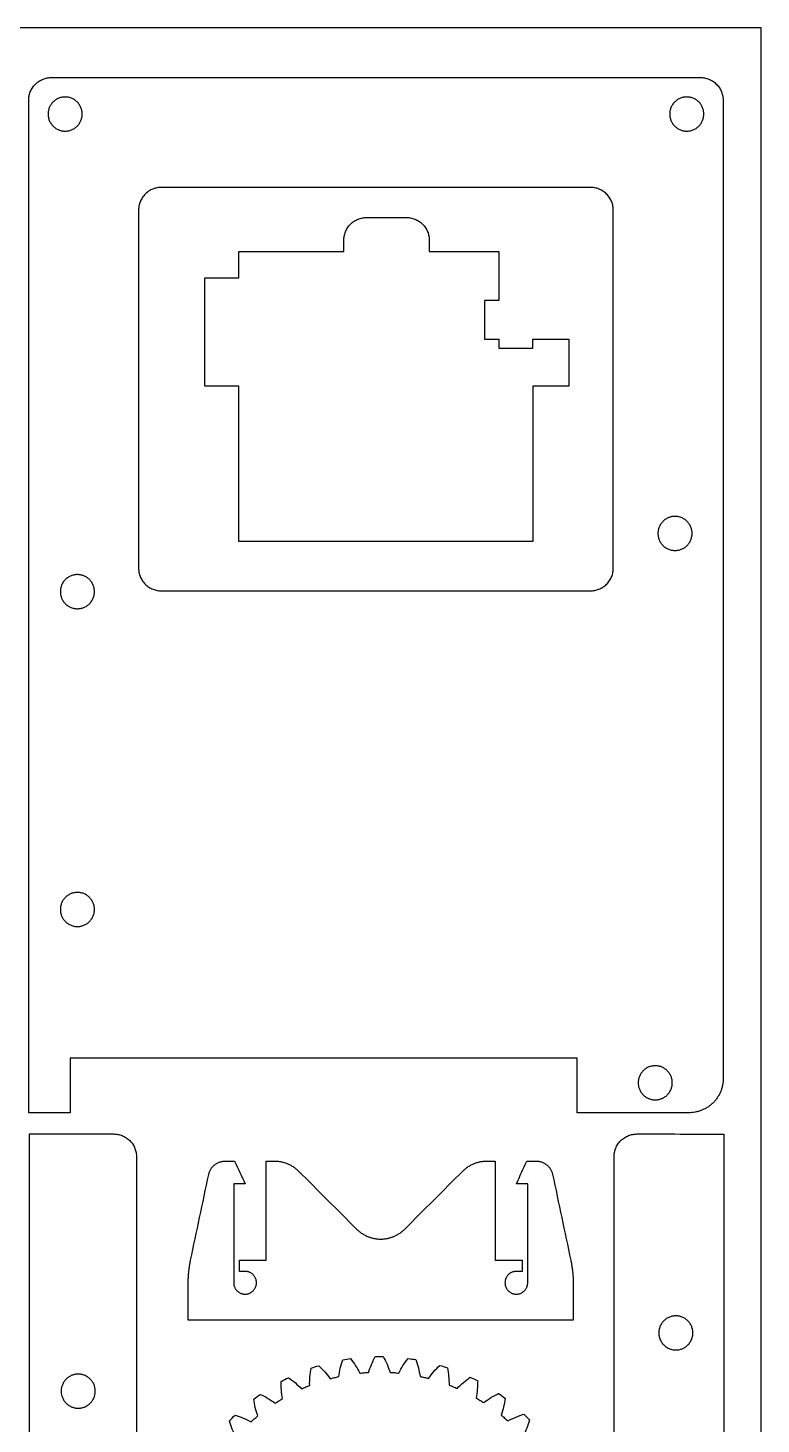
# Model space of a CAD drawing. Header units: millimetres. Extents: x -488 to 12, y -1 to 299.
# Drawn here: x -52.8 to 11.7, y 176.3 to 299.1 of the extents above; entities that cross this region are included whole.
import ezdxf

# ---------------------------------------------------------------- set-up
doc = ezdxf.new("R2010")
doc.units = ezdxf.units.MM
doc.header["$MEASUREMENT"] = 0
doc.layers.add('DEFAULT', color=7, linetype='Continuous')

msp = doc.modelspace()

# ---------------------------------------------------------------- linework, layer by layer
at = {"layer": 'DEFAULT'}
msp.add_line((-8.38, 271.72), (-5.23, 271.72), dxfattribs=at)
msp.add_lwpolyline([(-488.32, -0.91), (11.68, -0.91), (11.68, 299.09), (-488.32, 299.09), (-488.32, -0.91)], dxfattribs=at)
for points, weights in [([(-52.7, 292.73), (-52.7, 294.73), (-50.7, 294.73)], [1, 0.707106781187, 1]), ([(6.35, 294.73), (8.35, 294.73), (8.35, 292.73)], [1, 0.707106781187, 1]), ([(-41.04, 285.07), (-43.04, 285.07), (-43.04, 283.07)], [1, 0.707106781187, 1]), ([(-1.31, 283.07), (-1.31, 285.07), (-3.31, 285.07)], [0.999999999997, 0.707106781188, 1]), ([(-25, 280.42), (-25, 282.42), (-23, 282.42)], [1, 0.707106781187, 1]), ([(-19.49, 282.42), (-17.49, 282.42), (-17.49, 280.42)], [1, 0.707106781187, 1]), ([(-43.04, 251.6), (-43.04, 249.6), (-41.04, 249.6)], [1, 0.707106781187, 1]), ([(-3.31, 249.6), (-1.31, 249.6), (-1.31, 251.6)], [1, 0.707106781187, 1]), ([(8.35, 206.72), (8.35, 203.72), (5.35, 203.72)], [1, 0.707106781187, 1]), ([(-45.23, 201.85), (-43.23, 201.85), (-43.23, 199.85)], [1, 0.707106781187, 1]), ([(-1.24, 199.85), (-1.24, 201.85), (0.76, 201.85)], [1, 0.707106781187, 1]), ([(-36.88, 198.28), (-36.63, 199.47), (-35.41, 199.47)], [0.928888894317, 0.748517067884, 1]), ([(-31.1, 199.47), (-29.86, 199.47), (-28.98, 198.59)], [1, 0.853553390593, 0.853553390593]), ([(-14.53, 198.59), (-13.66, 199.47), (-12.41, 199.47)], [0.853553390593, 0.853553390593, 1]), ([(-8.1, 199.47), (-6.89, 199.47), (-6.64, 198.28)], [1, 0.748517067884, 0.928888894317]), ([(-23.88, 193.49), (-23, 192.61), (-21.76, 192.61)], [0.853553390593, 0.853553390593, 1]), ([(-21.76, 192.61), (-20.52, 192.61), (-19.64, 193.49)], [1, 0.853553390593, 0.853553390593]), ([(-38.68, 188.69), (-38.68, 189.73), (-38.47, 190.75)], [1, 0.958589713302, 0.928888894317]), ([(-5.05, 190.75), (-4.83, 189.73), (-4.83, 188.69)], [0.928888894317, 0.958589713302, 1]), ([(-34.68, 188.77), (-34.68, 187.77), (-33.68, 187.77)], [1, 0.707106781187, 1]), ([(-9.83, 187.77), (-8.83, 187.77), (-8.83, 188.77)], [1, 0.707106781187, 1])]:
    msp.add_rational_spline(points, weights, degree=2, dxfattribs=at)
for points in [[(-50.7, 294.73), (-31.68, 294.73), (-12.66, 294.73), (6.35, 294.73)], [(-52.7, 244.39), (-52.7, 260.5), (-52.7, 276.62), (-52.7, 292.73)], [(8.35, 292.73), (8.35, 264.06), (8.35, 235.39), (8.35, 206.72)], [(-3.31, 285.07), (-15.88, 285.07), (-28.46, 285.07), (-41.04, 285.07)], [(-43.04, 283.07), (-43.04, 272.58), (-43.04, 262.09), (-43.04, 251.6)], [(-23, 282.42), (-21.83, 282.42), (-20.66, 282.42), (-19.49, 282.42)], [(-1.31, 251.6), (-1.31, 262.09), (-1.31, 272.58), (-1.31, 283.07)], [(-25, 279.44), (-25, 279.77), (-25, 280.09), (-25, 280.42)], [(-17.49, 280.42), (-17.49, 280.09), (-17.49, 279.77), (-17.49, 279.44)], [(-34.23, 279.44), (-31.15, 279.44), (-28.07, 279.44), (-25, 279.44)], [(-34.23, 277.12), (-34.23, 277.89), (-34.23, 278.67), (-34.23, 279.44)], [(-17.49, 279.44), (-15.45, 279.44), (-13.41, 279.44), (-11.38, 279.44)], [(-11.38, 279.44), (-11.38, 278), (-11.38, 276.56), (-11.38, 275.12)], [(-37.23, 267.59), (-37.23, 270.77), (-37.23, 273.94), (-37.23, 277.12)], [(-37.23, 277.12), (-36.23, 277.12), (-35.23, 277.12), (-34.23, 277.12)], [(-12.63, 275.12), (-12.63, 274.32), (-12.63, 273.52), (-12.63, 271.72)], [(-11.38, 275.12), (-11.8, 275.12), (-12.21, 275.12), (-12.63, 275.12)], [(-12.63, 271.72), (-12.21, 271.72), (-11.8, 271.72), (-11.38, 271.72)], [(-11.38, 271.72), (-11.38, 271.46), (-11.38, 271.2), (-11.38, 270.94)], [(-8.38, 270.94), (-8.38, 271.2), (-8.38, 271.46), (-8.38, 271.72)], [(-5.23, 271.72), (-5.23, 270.35), (-5.23, 268.97), (-5.23, 267.59)], [(-11.38, 270.94), (-10.38, 270.94), (-9.38, 270.94), (-8.38, 270.94)], [(-34.23, 267.59), (-35.23, 267.59), (-36.23, 267.59), (-37.23, 267.59)], [(-34.23, 253.94), (-34.23, 258.49), (-34.23, 263.04), (-34.23, 267.59)], [(-8.38, 267.59), (-8.38, 263.04), (-8.38, 258.49), (-8.38, 253.94)], [(-5.23, 267.59), (-6.28, 267.59), (-7.33, 267.59), (-8.38, 267.59)], [(-8.38, 253.94), (-17, 253.94), (-25.61, 253.94), (-34.23, 253.94)], [(-41.04, 249.6), (-28.46, 249.6), (-15.88, 249.6), (-3.31, 249.6)], [(-52.7, 203.72), (-52.7, 217.28), (-52.7, 230.83), (-52.7, 244.39)], [(-49.05, 208.51), (-49.05, 206.92), (-49.05, 205.32), (-49.05, 203.72)], [(-4.48, 208.51), (-19.33, 208.51), (-34.19, 208.51), (-49.05, 208.51)], [(-4.48, 203.72), (-4.48, 205.32), (-4.48, 206.92), (-4.48, 208.51)], [(-49.05, 203.72), (-50.27, 203.72), (-51.48, 203.72), (-52.7, 203.72)], [(5.35, 203.72), (2.08, 203.72), (-1.2, 203.72), (-4.48, 203.72)], [(-52.63, 174.1), (-52.63, 183.35), (-52.63, 192.6), (-52.63, 201.85)], [(-52.63, 201.85), (-50.16, 201.85), (-47.7, 201.85), (-45.23, 201.85)], [(0.76, 201.85), (3.32, 201.85), (5.87, 201.85), (8.42, 201.84)], [(8.42, 201.84), (8.42, 180.04), (8.42, 158.23), (8.42, 136.43)], [(-43.23, 199.85), (-43.23, 182.36), (-43.23, 164.88), (-43.23, 147.39)], [(-35.41, 199.47), (-35.15, 199.47), (-34.88, 199.47), (-34.62, 199.47)], [(-34.62, 199.47), (-34.3, 198.8), (-33.99, 198.14), (-33.68, 197.47)], [(-31.83, 190.77), (-31.83, 193.67), (-31.83, 196.57), (-31.83, 199.47)], [(-31.83, 199.47), (-31.59, 199.47), (-31.35, 199.47), (-31.1, 199.47)], [(-12.41, 199.47), (-12.17, 199.47), (-11.93, 199.47), (-11.68, 199.47)], [(-11.68, 199.47), (-11.68, 196.57), (-11.68, 193.67), (-11.68, 190.77)], [(-9.83, 197.47), (-9.52, 198.14), (-9.21, 198.8), (-8.9, 199.47)], [(-8.9, 199.47), (-8.63, 199.47), (-8.37, 199.47), (-8.1, 199.47)], [(-1.24, 147.39), (-1.24, 164.88), (-1.24, 182.36), (-1.24, 199.85)], [(-38.47, 190.75), (-37.94, 193.26), (-37.41, 195.77), (-36.88, 198.28)], [(-28.98, 198.59), (-27.28, 196.89), (-25.58, 195.19), (-23.88, 193.49)], [(-19.64, 193.49), (-17.94, 195.19), (-16.24, 196.89), (-14.53, 198.59)], [(-6.64, 198.28), (-6.11, 195.77), (-5.58, 193.26), (-5.05, 190.75)], [(-34.68, 197.47), (-34.68, 194.57), (-34.68, 191.67), (-34.68, 188.77)], [(-33.68, 197.47), (-34.02, 197.47), (-34.35, 197.47), (-34.68, 197.47)], [(-8.83, 197.47), (-9.17, 197.47), (-9.5, 197.47), (-9.83, 197.47)], [(-8.83, 188.77), (-8.83, 191.67), (-8.83, 194.57), (-8.83, 197.47)], [(-34.18, 189.77), (-34.18, 190.1), (-34.18, 190.44), (-34.18, 190.77)], [(-34.18, 190.77), (-33.4, 190.77), (-32.62, 190.77), (-31.83, 190.77)], [(-11.68, 190.77), (-10.9, 190.77), (-10.12, 190.77), (-9.33, 190.77)], [(-9.33, 190.77), (-9.33, 190.44), (-9.33, 190.1), (-9.33, 189.77)], [(-33.68, 189.77), (-33.85, 189.77), (-34.02, 189.77), (-34.18, 189.77)], [(-9.33, 189.77), (-9.5, 189.77), (-9.67, 189.77), (-9.83, 189.77)], [(-38.68, 185.47), (-38.68, 186.54), (-38.68, 187.61), (-38.68, 188.69)], [(-4.83, 188.69), (-4.83, 187.61), (-4.83, 186.54), (-4.83, 185.47)], [(-4.83, 185.47), (-16.12, 185.47), (-27.4, 185.47), (-38.68, 185.47)], [(-25.45, 180.52), (-25.38, 181.02), (-25.27, 181.51), (-25.09, 181.99)], [(-25.09, 181.99), (-24.86, 182.03), (-24.63, 182.06), (-24.4, 182.1)], [(-24.4, 182.1), (-24.08, 181.7), (-23.81, 181.27), (-23.6, 180.82)], [(-22.83, 180.88), (-22.66, 181.37), (-22.48, 181.83), (-22.23, 182.28)], [(-22.23, 182.28), (-22, 182.29), (-21.77, 182.29), (-21.54, 182.29)], [(-21.54, 182.29), (-21.28, 181.85), (-21.09, 181.37), (-20.93, 180.89)], [(-20.16, 180.82), (-19.94, 181.29), (-19.68, 181.72), (-19.35, 182.12)], [(-19.35, 182.12), (-19.12, 182.08), (-18.89, 182.05), (-18.66, 182.02)], [(-18.66, 182.02), (-18.49, 181.53), (-18.37, 181.04), (-18.3, 180.53)], [(-28, 179.75), (-28.01, 180.25), (-27.97, 180.77), (-27.87, 181.27)], [(-27.87, 181.27), (-27.65, 181.34), (-27.43, 181.41), (-27.21, 181.48)], [(-27.21, 181.48), (-26.83, 181.14), (-26.5, 180.76), (-26.2, 180.33)], [(-25.84, 180.43), (-25.71, 180.46), (-25.58, 180.49), (-25.45, 180.52)], [(-23.6, 180.82), (-23.47, 180.83), (-23.33, 180.85), (-23.2, 180.86)], [(-23.2, 180.86), (-23.08, 180.87), (-22.95, 180.87), (-22.83, 180.88)], [(-20.93, 180.89), (-20.8, 180.88), (-20.67, 180.87), (-20.55, 180.87)], [(-20.55, 180.87), (-20.42, 180.85), (-20.29, 180.84), (-20.16, 180.82)], [(-18.3, 180.53), (-18.17, 180.51), (-18.05, 180.48), (-17.92, 180.45)], [(-17.92, 180.45), (-17.8, 180.42), (-17.68, 180.39), (-17.55, 180.36)], [(-17.55, 180.36), (-17.26, 180.77), (-16.93, 181.17), (-16.56, 181.51)], [(-16.56, 181.51), (-16.33, 181.44), (-16.11, 181.37), (-15.89, 181.3)], [(-15.89, 181.3), (-15.8, 180.8), (-15.74, 180.29), (-15.75, 179.79)], [(-15.04, 179.48), (-14.69, 179.85), (-14.3, 180.18), (-13.88, 180.47)], [(-13.88, 180.47), (-13.66, 180.36), (-13.45, 180.26), (-13.23, 180.15)], [(-30.39, 178.58), (-30.48, 179.08), (-30.52, 179.59), (-30.51, 180.1)], [(-30.51, 180.1), (-30.29, 180.21), (-30.08, 180.31), (-29.86, 180.42)], [(-29.86, 180.42), (-29.45, 180.13), (-29.05, 179.81), (-28.71, 179.44)], [(-28.71, 179.44), (-28.59, 179.5), (-28.46, 179.55), (-28.34, 179.61)], [(-28.34, 179.61), (-28.23, 179.65), (-28.12, 179.7), (-28, 179.75)], [(-26.2, 180.33), (-26.08, 180.37), (-25.96, 180.4), (-25.84, 180.43)], [(-15.75, 179.79), (-15.63, 179.74), (-15.51, 179.68), (-15.39, 179.63)], [(-15.39, 179.63), (-15.27, 179.58), (-15.16, 179.53), (-15.04, 179.48)], [(-13.23, 180.15), (-13.24, 179.65), (-13.27, 179.14), (-13.35, 178.63)], [(-32.92, 178.55), (-32.73, 178.69), (-32.54, 178.82), (-32.35, 178.96)], [(-32.55, 177.07), (-32.74, 177.54), (-32.86, 178.04), (-32.92, 178.55)], [(-32.35, 178.96), (-31.88, 178.75), (-31.45, 178.48), (-31.04, 178.18)], [(-31.04, 178.18), (-30.93, 178.24), (-30.82, 178.31), (-30.72, 178.38)], [(-30.72, 178.38), (-30.61, 178.44), (-30.5, 178.51), (-30.39, 178.58)], [(-13.35, 178.63), (-13.24, 178.57), (-13.13, 178.5), (-13.02, 178.43)], [(-13.02, 178.43), (-12.91, 178.37), (-12.8, 178.3), (-12.69, 178.23)], [(-12.69, 178.23), (-12.29, 178.55), (-11.85, 178.82), (-11.39, 179.04)], [(-11.39, 179.04), (-11.19, 178.9), (-11, 178.76), (-10.81, 178.62)], [(-10.81, 178.62), (-10.88, 178.12), (-11, 177.62), (-11.16, 177.13)], [(-35.05, 176.62), (-34.89, 176.79), (-34.73, 176.96), (-34.56, 177.12)], [(-34.56, 177.12), (-34.07, 176.99), (-33.59, 176.79), (-33.14, 176.55)], [(-33.14, 176.55), (-33.05, 176.64), (-32.96, 176.72), (-32.87, 176.81)], [(-32.87, 176.81), (-32.76, 176.89), (-32.66, 176.98), (-32.55, 177.07)], [(-11.16, 177.13), (-11.06, 177.05), (-10.97, 176.96), (-10.87, 176.88)], [(-10.87, 176.88), (-10.77, 176.8), (-10.67, 176.72), (-10.57, 176.63)], [(-10.57, 176.63), (-10.13, 176.87), (-9.66, 177.06), (-9.17, 177.22)], [(-9.17, 177.22), (-9, 177.05), (-8.83, 176.88), (-8.67, 176.71)], [(-34.49, 175.21), (-34.71, 175.66), (-34.92, 176.14), (-35.05, 176.62)], [(-8.67, 176.71), (-8.8, 176.21), (-9, 175.74), (-9.24, 175.29)]]:
    msp.add_open_spline(points, degree=3, dxfattribs=at)
for points, knots in [([(-49.5, 293.02), (-51, 293.02), (-51, 291.52), (-51, 290.02), (-49.5, 290.02)], [-4.711988, -4.711988, -4.711988, -2.355994, -2.355994, 0, 0, 0]), ([(-49.5, 290.02), (-48, 290.02), (-48, 291.52), (-48, 293.02), (-49.5, 293.02)], [-4.711988, -4.711988, -4.711988, -2.355994, -2.355994, 0, 0, 0]), ([(5.15, 293.02), (3.65, 293.02), (3.65, 291.52), (3.65, 290.02), (5.15, 290.02)], [-4.711988, -4.711988, -4.711988, -2.355994, -2.355994, 0, 0, 0]), ([(5.15, 290.02), (6.65, 290.02), (6.65, 291.52), (6.65, 293.02), (5.15, 293.02)], [-4.711988, -4.711988, -4.711988, -2.355994, -2.355994, 0, 0, 0]), ([(4.12, 256.15), (2.62, 256.15), (2.62, 254.65), (2.62, 253.15), (4.12, 253.15)], [-4.711988, -4.711988, -4.711988, -2.355994, -2.355994, 0, 0, 0]), ([(4.12, 253.15), (5.62, 253.15), (5.62, 254.65), (5.62, 256.15), (4.12, 256.15)], [-4.711988, -4.711988, -4.711988, -2.355994, -2.355994, 0, 0, 0]), ([(-48.42, 251.03), (-49.92, 251.03), (-49.92, 249.53), (-49.92, 248.03), (-48.42, 248.03)], [-4.711988, -4.711988, -4.711988, -2.355994, -2.355994, 0, 0, 0]), ([(-48.42, 248.03), (-46.92, 248.03), (-46.92, 249.53), (-46.92, 251.03), (-48.42, 251.03)], [-4.711988, -4.711988, -4.711988, -2.355994, -2.355994, 0, 0, 0]), ([(-48.42, 223.09), (-49.92, 223.09), (-49.92, 221.59), (-49.92, 220.09), (-48.42, 220.09)], [-4.711988, -4.711988, -4.711988, -2.355994, -2.355994, 0, 0, 0]), ([(-48.42, 220.09), (-46.92, 220.09), (-46.92, 221.59), (-46.92, 223.09), (-48.42, 223.09)], [-4.711988, -4.711988, -4.711988, -2.355994, -2.355994, 0, 0, 0]), ([(2.38, 207.85), (0.88, 207.85), (0.88, 206.35), (0.88, 204.85), (2.38, 204.85)], [-4.711988, -4.711988, -4.711988, -2.355994, -2.355994, 0, 0, 0]), ([(2.38, 204.85), (3.88, 204.85), (3.88, 206.35), (3.88, 207.85), (2.38, 207.85)], [-4.711988, -4.711988, -4.711988, -2.355994, -2.355994, 0, 0, 0]), ([(-33.68, 187.77), (-32.68, 187.77), (-32.68, 188.77), (-32.68, 189.77), (-33.68, 189.77)], [0, 0, 0, 1.57076, 1.57076, 3.141519, 3.141519, 3.141519]), ([(-9.83, 189.77), (-10.83, 189.77), (-10.83, 188.77), (-10.83, 187.77), (-9.83, 187.77)], [0, 0, 0, 1.57076, 1.57076, 3.141519, 3.141519, 3.141519]), ([(4.19, 185.86), (2.69, 185.86), (2.69, 184.36), (2.69, 182.86), (4.19, 182.86)], [0, 0, 0, 2.355994, 2.355994, 4.711988, 4.711988, 4.711988]), ([(4.19, 182.86), (5.69, 182.86), (5.69, 184.36), (5.69, 185.86), (4.19, 185.86)], [0, 0, 0, 2.355994, 2.355994, 4.711988, 4.711988, 4.711988]), ([(-48.35, 180.74), (-49.85, 180.74), (-49.85, 179.24), (-49.85, 177.74), (-48.35, 177.74)], [0, 0, 0, 2.355994, 2.355994, 4.711988, 4.711988, 4.711988]), ([(-48.35, 177.74), (-46.85, 177.74), (-46.85, 179.24), (-46.85, 180.74), (-48.35, 180.74)], [0, 0, 0, 2.355994, 2.355994, 4.711988, 4.711988, 4.711988])]:
    msp.add_rational_spline(points, [1, 0.707106781187, 1, 0.707106781187, 1], degree=2, knots=knots, dxfattribs=at)

doc.saveas('drawing.dxf')
